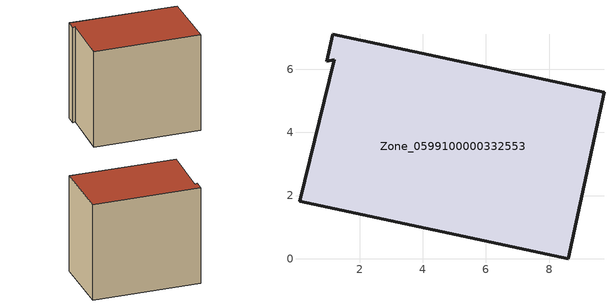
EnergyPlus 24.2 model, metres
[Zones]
Zone_0599100000332553
 floor ground (C_G): 8.6,0 0.09,1.82 1.2,6.3 0.95,6.25 1.14,7.11 9.74,5.27 z0
 wall outside (C_F): 8.6,0 9.74,5.27 1.14,7.11 0.95,6.25 1.2,6.3 0.09,1.82 8.6,0 z0:8.11
 roof outside (C_R): 0.09,1.82 8.6,0 9.74,5.27 1.14,7.11 0.95,6.25 1.2,6.3 z8.11
[BUILDING]
Pand.0599100000332553: North Axis=0; Terrain=City; Loads Convergence Tolerance Value=0.04; Temperature Convergence Tolerance Value=0.4; Solar Distribution=FullExterior; Maximum Number of Warmup Days=25; Minimum Number of Warmup Days=1
[Site:Location]
Rotterdam.The.Hague.AP_ZH_NLD Design_Conditions: Latitude=51.96; Longitude=4.45; Time Zone=1; Elevation=-4.5
[SITE:GROUNDTEMPERATURE:BUILDINGSURFACE]
18, 18, 18, 18, 18, 18, 18, 18, 18, 18, 18, 18
[MATERIAL] Thermal Absorptance=0.9; Solar Absorptance=0.7; Visible Absorptance=0.7
Name | Roughness | Thickness | Conductivity | Density | Specific Heat
G.TI.1975-1991 | MediumSmooth | 0.15 | 0.288461 | 540 | 1210
F.TI.1975-1991 | Rough | 0.3 | 0.230769 | 1920 | 840
R.TI.1975-1991 | MediumRough | 0.2 | 0.153846 | 1500 | 1000
[CONSTRUCTION]
C_G: G.TI.1975-1991
C_F: F.TI.1975-1991
C_R: R.TI.1975-1991
[ZONE]
Zone_0599100000332553: Type=1; Multiplier=1; Ceiling Height=Autocalculate; Volume=Autocalculate; Floor Area=autocalculate; Part of Total Floor Area=Yes
[ZONEINFILTRATION:DESIGNFLOWRATE]
Infil_Zone_0599100000332553: Zone or ZoneList or Space or SpaceList=Zone_0599100000332553; Schedule=AlwaysOn; Design Flow Rate Calculation Method=Flow/Area; Flow Rate per Floor Area=0.003; Constant Term Coefficient=1; Temperature Term Coefficient=0; Velocity Term Coefficient=0; Velocity Squared Term Coefficient=0
[HVACTEMPLATE:ZONE:IDEALLOADSAIRSYSTEM]
Zone_0599100000332553: Maximum Heating Supply Air Temperature=50; Minimum Cooling Supply Air Temperature=13; Maximum Heating Supply Air Humidity Ratio=0.0156; Minimum Cooling Supply Air Humidity Ratio=0.0077; Heating Limit=NoLimit; Cooling Limit=NoLimit; Dehumidification Control Type=ConstantSensibleHeatRatio; Cooling Sensible Heat Ratio=0.7; Dehumidification Setpoint=60; Humidification Control Type=None; Humidification Setpoint=30; Outdoor Air Method=None; Outdoor Air Flow Rate per Person=0.00944; Outdoor Air Flow Rate per Zone Floor Area=0; Outdoor Air Flow Rate per Zone=0; Demand Controlled Ventilation Type=None; Outdoor Air Economizer Type=NoEconomizer; Heat Recovery Type=None; Sensible Heat Recovery Effectiveness=0.7; Latent Heat Recovery Effectiveness=0.65
[ZONECONTROL:THERMOSTAT]
ThermostatControl_Zone_0599100000332553: Zone or ZoneList=Zone_0599100000332553; Control Type Schedule=DualSetpointControlType; Control 1=Thermostat_Zone_0599100000332553; Temperature Difference Between Cutout And Setpoint=0
[THERMOSTATSETPOINT:DUALSETPOINT]
Thermostat_Zone_0599100000332553: Heating Setpoint Temperature Schedule=HeatingSetpoint_Zone_0599100000332553; Cooling Setpoint Temperature Schedule=CoolingSetpoint_Zone_0599100000332553
[SCHEDULE:COMPACT]
HeatingSetpoint_Zone_0599100000332553: Through: 12/31, For: AllDays, Until: 24:00, 21
CoolingSetpoint_Zone_0599100000332553: Through: 12/31, For: AllDays, Until: 24:00, 24
DualSetpointControlType: Through: 12/31, For: AllDays, Until: 24:00, 4
AlwaysOn: Through: 12/31, For: AllDays, Until: 24:00, 1
